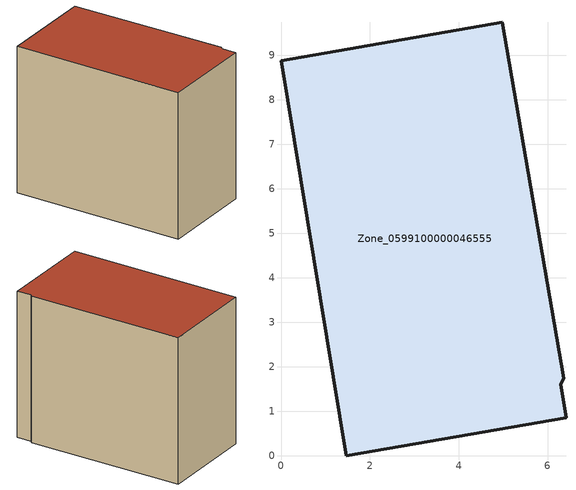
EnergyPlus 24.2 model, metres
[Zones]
Zone_0599100000046555
 floor ground (C_G): 6.36,1.74 6.29,1.6 6.41,0.85 1.47,0 0,8.88 4.98,9.74 z0
 wall outside (C_F): 6.36,1.74 4.98,9.74 0,8.88 1.47,0 6.41,0.85 6.29,1.6 6.36,1.74 z0:7.66
 roof outside (C_R): 6.29,1.6 6.36,1.74 4.98,9.74 0,8.88 1.47,0 6.41,0.85 z7.66
[BUILDING]
Pand.0599100000046555: North Axis=0; Terrain=City; Loads Convergence Tolerance Value=0.04; Temperature Convergence Tolerance Value=0.4; Solar Distribution=FullExterior; Maximum Number of Warmup Days=25; Minimum Number of Warmup Days=1
[Site:Location]
Rotterdam.The.Hague.AP_ZH_NLD Design_Conditions: Latitude=51.96; Longitude=4.45; Time Zone=1; Elevation=-4.5
[SITE:GROUNDTEMPERATURE:BUILDINGSURFACE]
18, 18, 18, 18, 18, 18, 18, 18, 18, 18, 18, 18
[MATERIAL] Thermal Absorptance=0.9; Solar Absorptance=0.7; Visible Absorptance=0.7
Name | Roughness | Thickness | Conductivity | Density | Specific Heat
G.TC.1975-1991 | MediumSmooth | 0.15 | 0.288461 | 540 | 1210
F.TC.1975-1991 | Rough | 0.3 | 0.230769 | 1920 | 840
R.TC.1975-1991 | MediumRough | 0.2 | 0.153846 | 1500 | 1000
[CONSTRUCTION]
C_G: G.TC.1975-1991
C_F: F.TC.1975-1991
C_R: R.TC.1975-1991
[ZONE]
Zone_0599100000046555: Type=1; Multiplier=1; Ceiling Height=Autocalculate; Volume=Autocalculate; Floor Area=autocalculate; Part of Total Floor Area=Yes
[ZONEINFILTRATION:DESIGNFLOWRATE]
Infil_Zone_0599100000046555: Zone or ZoneList or Space or SpaceList=Zone_0599100000046555; Schedule=AlwaysOn; Design Flow Rate Calculation Method=Flow/Area; Flow Rate per Floor Area=0.003; Constant Term Coefficient=1; Temperature Term Coefficient=0; Velocity Term Coefficient=0; Velocity Squared Term Coefficient=0
[HVACTEMPLATE:ZONE:IDEALLOADSAIRSYSTEM]
Zone_0599100000046555: Maximum Heating Supply Air Temperature=50; Minimum Cooling Supply Air Temperature=13; Maximum Heating Supply Air Humidity Ratio=0.0156; Minimum Cooling Supply Air Humidity Ratio=0.0077; Heating Limit=NoLimit; Cooling Limit=NoLimit; Dehumidification Control Type=ConstantSensibleHeatRatio; Cooling Sensible Heat Ratio=0.7; Dehumidification Setpoint=60; Humidification Control Type=None; Humidification Setpoint=30; Outdoor Air Method=None; Outdoor Air Flow Rate per Person=0.00944; Outdoor Air Flow Rate per Zone Floor Area=0; Outdoor Air Flow Rate per Zone=0; Demand Controlled Ventilation Type=None; Outdoor Air Economizer Type=NoEconomizer; Heat Recovery Type=None; Sensible Heat Recovery Effectiveness=0.7; Latent Heat Recovery Effectiveness=0.65
[ZONECONTROL:THERMOSTAT]
ThermostatControl_Zone_0599100000046555: Zone or ZoneList=Zone_0599100000046555; Control Type Schedule=DualSetpointControlType; Control 1=Thermostat_Zone_0599100000046555; Temperature Difference Between Cutout And Setpoint=0
[THERMOSTATSETPOINT:DUALSETPOINT]
Thermostat_Zone_0599100000046555: Heating Setpoint Temperature Schedule=HeatingSetpoint_Zone_0599100000046555; Cooling Setpoint Temperature Schedule=CoolingSetpoint_Zone_0599100000046555
[SCHEDULE:COMPACT]
HeatingSetpoint_Zone_0599100000046555: Through: 12/31, For: AllDays, Until: 24:00, 21
CoolingSetpoint_Zone_0599100000046555: Through: 12/31, For: AllDays, Until: 24:00, 24
DualSetpointControlType: Through: 12/31, For: AllDays, Until: 24:00, 4
AlwaysOn: Through: 12/31, For: AllDays, Until: 24:00, 1
